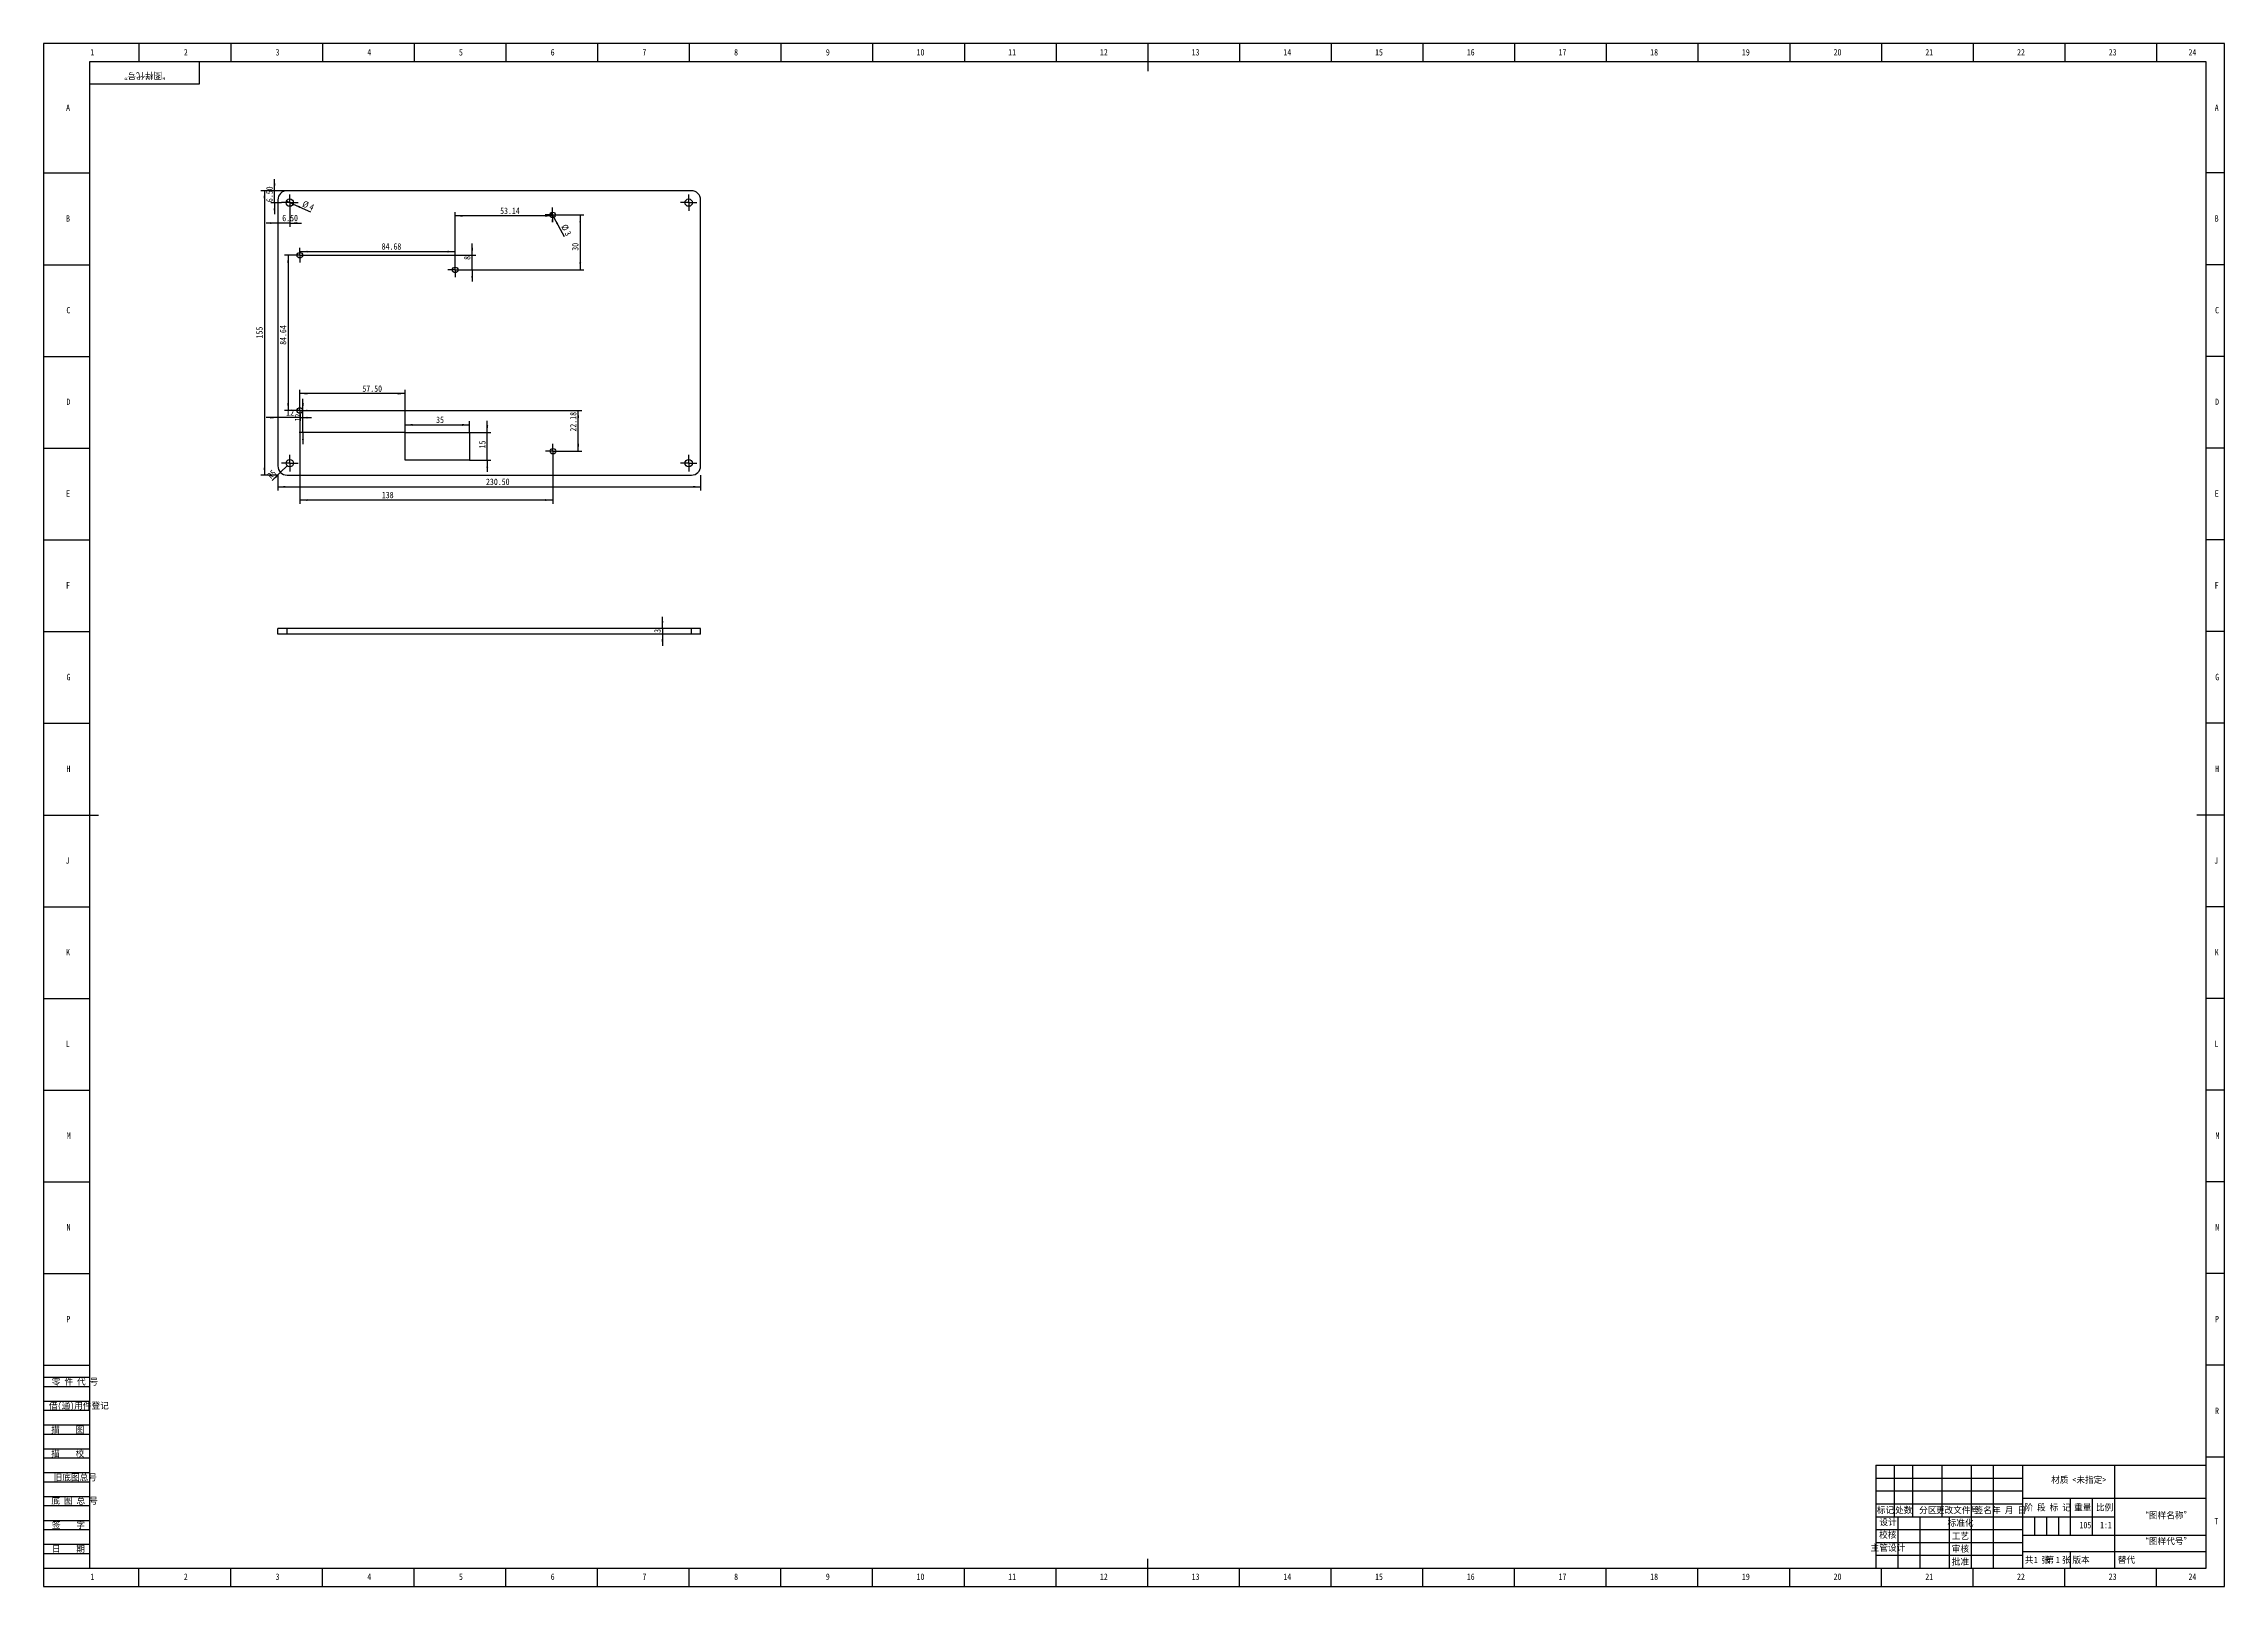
# Model space of a CAD drawing. Header units: millimetres. Extents: x 0 to 1189, y 0 to 841.
import ezdxf

# ---------------------------------------------------------------- set-up
doc = ezdxf.new("R2010")
doc.units = ezdxf.units.MM
doc.linetypes.add('CENTERX2', pattern=[20.32, 12.7, -2.54, 2.54, -2.54])
for name, color, linetype in [('中心线', 1, 'CENTERX2'), ('尺寸线', 3, 'Continuous'), ('符号', 2, 'Continuous'), ('细实线', 4, 'Continuous')]:
    doc.layers.add(name, color=color, linetype=linetype)
doc.layers.add('粗实线', color=7, linetype='Continuous', lineweight=25)
doc.styles.add('SLDTEXTSTYLE0', font='HYSWLONGFANGSONG.TTF', dxfattribs={"bigfont": 'bigfont'})
doc.styles.add('SLDTEXTSTYLE1', font='HYSWLONGFANGSONG.TTF')
doc.styles.add('SLDTEXTSTYLE2', font='长仿宋体', dxfattribs={"bigfont": 'bigfont'})
doc.dimstyles.new('SLDDIMSTYLE0', dxfattribs={"dimtxt": 3.5, "dimasz": 4.08, "dimexe": 0, "dimexo": 0.0625, "dimgap": 0.875, "dimtad": 2, "dimrnd": 1e-09, "dimzin": 4, "dimdsep": 46, "dimtxsty": 'SLDTEXTSTYLE1', "dimsah": 1, "dimcen": 0.09, "dimadec": 0, "dimazin": 1, "dimtfac": 1, "dimtofl": 0, "dimtmove": 0, "dimatfit": 3, "dimfxl": 1, "dimfrac": 2, "dimtolj": 1, "dimtzin": 12, "dimarcsym": 0})
doc.dimstyles.new('SLDDIMSTYLE1', dxfattribs={"dimtxt": 3.5, "dimasz": 4.08, "dimexe": 0, "dimexo": 0.0625, "dimgap": 0.875, "dimtad": 2, "dimrnd": 1e-09, "dimzin": 12, "dimdsep": 46, "dimtxsty": 'SLDTEXTSTYLE1', "dimsah": 1, "dimcen": 0.09, "dimadec": 0, "dimazin": 3, "dimtfac": 1, "dimtofl": 0, "dimtmove": 0, "dimatfit": 3, "dimfxl": 1, "dimfrac": 2, "dimtolj": 1, "dimtzin": 12, "dimarcsym": 0})
doc.dimstyles.new('SLDDIMSTYLE2', dxfattribs={"dimtxt": 3.5, "dimasz": 4.08, "dimexe": 0, "dimexo": 0.0625, "dimgap": 0.875, "dimtad": 2, "dimrnd": 1e-09, "dimzin": 12, "dimdsep": 46, "dimtxsty": 'SLDTEXTSTYLE1', "dimsah": 1, "dimcen": 0, "dimadec": 0, "dimazin": 3, "dimtfac": 1, "dimtofl": 0, "dimtmove": 0, "dimatfit": 3, "dimfxl": 1, "dimfrac": 2, "dimtolj": 1, "dimtzin": 12, "dimarcsym": 0})
doc.dimstyles.new('SLDDIMSTYLE3', dxfattribs={"dimtxt": 3.5, "dimasz": 4.08, "dimexe": 0, "dimexo": 0.0625, "dimgap": 0.875, "dimtad": 2, "dimrnd": 1e-09, "dimzin": 12, "dimdsep": 46, "dimtxsty": 'SLDTEXTSTYLE1', "dimblk1": 'NONE', "dimsah": 1, "dimcen": 0, "dimadec": 0, "dimazin": 3, "dimtfac": 1, "dimtmove": 0, "dimatfit": 3, "dimldrblk": 'NONE', "dimfxl": 1, "dimfrac": 2, "dimtolj": 1, "dimtzin": 12, "dimarcsym": 0})
doc.dimstyles.new('SLDDIMSTYLE4', dxfattribs={"dimtxt": 3.5, "dimasz": 4.08, "dimexe": 0, "dimexo": 0.0625, "dimgap": 0.875, "dimtad": 2, "dimrnd": 1e-09, "dimzin": 4, "dimdsep": 46, "dimtxsty": 'SLDTEXTSTYLE1', "dimsah": 1, "dimcen": 0.09, "dimadec": 0, "dimazin": 1, "dimtfac": 1, "dimtmove": 0, "dimatfit": 0, "dimfxl": 1, "dimfrac": 2, "dimtolj": 1, "dimtzin": 12, "dimarcsym": 0})
doc.dimstyles.new('SLDDIMSTYLE5', dxfattribs={"dimtxt": 3.5, "dimasz": 4.08, "dimexe": 0, "dimexo": 0.0625, "dimgap": 0.875, "dimtad": 2, "dimrnd": 1e-09, "dimzin": 12, "dimdsep": 46, "dimtxsty": 'SLDTEXTSTYLE1', "dimsah": 1, "dimcen": 0.09, "dimadec": 0, "dimazin": 3, "dimtfac": 1, "dimtmove": 0, "dimatfit": 0, "dimfxl": 1, "dimfrac": 2, "dimtolj": 1, "dimtzin": 12, "dimarcsym": 0})

# ---------------------------------------------------------------- blocks, each defined once
blk = doc.blocks.new('_D')
at = {"layer": '尺寸线'}
for p, q in [((127.7, 605.8), (127.7, 597.4)), ((127.7, 599.4), (358.2, 599.4)), ((358.2, 605.8), (358.2, 597.4))]:
    blk.add_line(p, q, dxfattribs=at)
for points in [[(127.7, 599.4), (131.8, 598.9), (131.8, 599.9)], [(358.2, 599.4), (354.1, 599.9), (354.1, 598.9)]]:
    blk.add_solid(points, dxfattribs=at)
at = {"layer": '尺寸线', "insert": (241.2, 603.9), "char_height": 3.5, "attachment_point": 1, "style": 'SLDTEXTSTYLE1'}
blk.add_mtext('230.50', dxfattribs=at)
blk = doc.blocks.new('_D_1')
at = {"layer": '尺寸线'}
for p, q in [((127.7, 760.8), (118.4, 760.8)), ((120.4, 760.8), (120.4, 605.8)), ((127.7, 605.8), (118.4, 605.8))]:
    blk.add_line(p, q, dxfattribs=at)
for points in [[(120.4, 760.8), (119.9, 756.7), (120.9, 756.7)], [(120.4, 605.8), (120.9, 609.9), (119.9, 609.9)]]:
    blk.add_solid(points, dxfattribs=at)
at = {"layer": '尺寸线', "insert": (115.9, 680.3), "char_height": 3.5, "attachment_point": 1, "rotation": 90, "style": 'SLDTEXTSTYLE1'}
blk.add_mtext('155', dxfattribs=at)
blk = doc.blocks.new('_D_2')
at = {"layer": '尺寸线'}
for q in [(124.7, 602.8), (132.7, 610.8)]:
    blk.add_line((129.2, 607.3), q, dxfattribs=at)
blk.add_solid([(129.2, 607.3), (125.9, 604.7), (126.6, 604)], dxfattribs=at)
at = {"layer": '尺寸线', "insert": (121.6, 606), "char_height": 3.5, "attachment_point": 1, "rotation": 45, "style": 'SLDTEXTSTYLE1'}
blk.add_mtext('R5', dxfattribs=at)
blk = doc.blocks.new('_D_3')
at = {"layer": '尺寸线'}
for q in [(132.4, 755.1), (145.5, 749.3)]:
    blk.add_line((136, 753.5), q, dxfattribs=at)
blk.add_solid([(136, 753.5), (139.6, 751.4), (140, 752.3)], dxfattribs=at)
at = {"layer": '尺寸线', "char_height": 3.5, "attachment_point": 1, "rotation": 336.0375, "style": 'SLDTEXTSTYLE1'}
for s, insert in [('%%c', (142.1, 755.6)), ('4', (145.9, 753.9))]:
    blk.add_mtext(s, dxfattribs=dict(at, insert=insert))
blk = doc.blocks.new('_None')
blk = doc.blocks.new('_D_4')
at = {"layer": '尺寸线'}
for p, q in [((125.9, 760.8), (125.9, 767.2)), ((132.7, 760.8), (123.9, 760.8)), ((129.7, 754.3), (123.9, 754.3)), ((125.9, 754.3), (125.9, 760.8)), ((125.9, 754.3), (125.9, 748))]:
    blk.add_line(p, q, dxfattribs=at)
for points in [[(125.9, 760.8), (126.4, 764.9), (125.4, 764.9)], [(125.9, 754.3), (125.4, 750.2), (126.4, 750.2)]]:
    blk.add_solid(points, dxfattribs=at)
at = {"layer": '尺寸线', "insert": (121.4, 754.6), "char_height": 3.5, "attachment_point": 1, "rotation": 90, "style": 'SLDTEXTSTYLE1'}
blk.add_mtext('6.50', dxfattribs=at)
blk = doc.blocks.new('_D_5')
at = {"layer": '尺寸线'}
for p, q in [((134.2, 749.8), (134.2, 741.2)), ((127.7, 743.2), (121.4, 743.2)), ((134.2, 743.2), (127.7, 743.2)), ((134.2, 743.2), (140.6, 743.2))]:
    blk.add_line(p, q, dxfattribs=at)
for points in [[(127.7, 743.2), (123.6, 743.7), (123.6, 742.7)], [(134.2, 743.2), (138.3, 742.7), (138.3, 743.7)]]:
    blk.add_solid(points, dxfattribs=at)
at = {"layer": '尺寸线', "insert": (130.1, 747.7), "char_height": 3.5, "attachment_point": 1, "style": 'SLDTEXTSTYLE1'}
blk.add_mtext('6.50', dxfattribs=at)
blk = doc.blocks.new('_D_6')
at = {"layer": '尺寸线'}
for q in [(276.8, 748.9), (283.8, 735.9)]:
    blk.add_line((278.2, 746.3), q, dxfattribs=at)
blk.add_solid([(278.2, 746.3), (279.7, 742.5), (280.6, 742.9)], dxfattribs=at)
at = {"layer": '尺寸线', "char_height": 3.5, "attachment_point": 1, "rotation": 298.1786, "style": 'SLDTEXTSTYLE1'}
for s, insert in [('%%c', (285.1, 743)), ('3', (287, 739.3))]:
    blk.add_mtext(s, dxfattribs=dict(at, insert=insert))
blk = doc.blocks.new('_D_7')
at = {"layer": '尺寸线'}
for p, q in [((135.7, 725.6), (131.3, 725.6)), ((133.3, 725.6), (133.3, 641)), ((135.7, 641), (131.3, 641))]:
    blk.add_line(p, q, dxfattribs=at)
for points in [[(133.3, 725.6), (132.8, 721.5), (133.8, 721.5)], [(133.3, 641), (133.8, 645.1), (132.8, 645.1)]]:
    blk.add_solid(points, dxfattribs=at)
at = {"layer": '尺寸线', "insert": (128.8, 676.8), "char_height": 3.5, "attachment_point": 1, "rotation": 90, "style": 'SLDTEXTSTYLE1'}
blk.add_mtext('84.64', dxfattribs=at)
blk = doc.blocks.new('_D_8')
at = {"layer": '尺寸线'}
for p, q in [((127.7, 637.1), (121.4, 637.1)), ((139.7, 637.1), (127.7, 637.1)), ((139.7, 637.1), (146.1, 637.1)), ((139.7, 637), (139.7, 635.1))]:
    blk.add_line(p, q, dxfattribs=at)
for points in [[(127.7, 637.1), (123.6, 637.6), (123.6, 636.6)], [(139.7, 637.1), (143.8, 636.6), (143.8, 637.6)]]:
    blk.add_solid(points, dxfattribs=at)
at = {"layer": '尺寸线', "insert": (132.2, 641.6), "char_height": 3.5, "attachment_point": 1, "style": 'SLDTEXTSTYLE1'}
blk.add_mtext('12', dxfattribs=at)
blk = doc.blocks.new('_D_9')
at = {"layer": '尺寸线'}
for p, q in [((143.7, 725.6), (235.7, 725.6)), ((233.7, 725.6), (233.7, 732)), ((233.7, 717.6), (233.7, 725.6)), ((228.4, 717.6), (235.7, 717.6)), ((233.7, 717.6), (233.7, 711.3))]:
    blk.add_line(p, q, dxfattribs=at)
for points in [[(233.7, 725.6), (234.2, 729.7), (233.2, 729.7)], [(233.7, 717.6), (233.2, 713.5), (234.2, 713.5)]]:
    blk.add_solid(points, dxfattribs=at)
at = {"layer": '尺寸线', "insert": (229.2, 723.1), "char_height": 3.5, "attachment_point": 1, "rotation": 90, "style": 'SLDTEXTSTYLE1'}
blk.add_mtext('8', dxfattribs=at)
blk = doc.blocks.new('_D_10')
at = {"layer": '尺寸线'}
for p, q in [((281.5, 747.6), (294.6, 747.6)), ((292.6, 747.6), (292.6, 717.6)), ((228.4, 717.6), (294.6, 717.6))]:
    blk.add_line(p, q, dxfattribs=at)
for points in [[(292.6, 747.6), (292.1, 743.5), (293.1, 743.5)], [(292.6, 717.6), (293.1, 721.7), (292.1, 721.7)]]:
    blk.add_solid(points, dxfattribs=at)
at = {"layer": '尺寸线', "insert": (288.1, 728.1), "char_height": 3.5, "attachment_point": 1, "rotation": 90, "style": 'SLDTEXTSTYLE1'}
blk.add_mtext('30', dxfattribs=at)
blk = doc.blocks.new('_D_11')
at = {"layer": '尺寸线'}
for p, q in [((224.4, 721.6), (224.4, 749.1)), ((277.5, 747.1), (224.4, 747.1)), ((277.5, 743.6), (277.5, 745.1))]:
    blk.add_line(p, q, dxfattribs=at)
for points in [[(224.4, 747.1), (228.5, 746.6), (228.5, 747.6)], [(277.5, 747.1), (273.4, 747.6), (273.4, 746.6)]]:
    blk.add_solid(points, dxfattribs=at)
at = {"layer": '尺寸线', "insert": (248.9, 751.6), "char_height": 3.5, "attachment_point": 1, "style": 'SLDTEXTSTYLE1'}
blk.add_mtext('53.14', dxfattribs=at)
blk = doc.blocks.new('_D_12')
at = {"layer": '尺寸线'}
for p, q in [((139.7, 637), (139.7, 590.2)), ((277.7, 614.8), (277.7, 590.2)), ((277.7, 592.2), (139.7, 592.2))]:
    blk.add_line(p, q, dxfattribs=at)
for points in [[(139.7, 592.2), (143.8, 591.7), (143.8, 592.7)], [(277.7, 592.2), (273.6, 592.7), (273.6, 591.7)]]:
    blk.add_solid(points, dxfattribs=at)
at = {"layer": '尺寸线', "insert": (184.4, 596.7), "char_height": 3.5, "attachment_point": 1, "style": 'SLDTEXTSTYLE1'}
blk.add_mtext('138', dxfattribs=at)
blk = doc.blocks.new('_D_13')
at = {"layer": '尺寸线'}
for p, q in [((143.7, 641), (293.5, 641)), ((291.5, 618.8), (291.5, 641)), ((281.7, 618.8), (293.5, 618.8))]:
    blk.add_line(p, q, dxfattribs=at)
for points in [[(291.5, 641), (291, 636.9), (292, 636.9)], [(291.5, 618.8), (292, 622.9), (291, 622.9)]]:
    blk.add_solid(points, dxfattribs=at)
at = {"layer": '尺寸线', "insert": (287, 629.5), "char_height": 3.5, "attachment_point": 1, "rotation": 90, "style": 'SLDTEXTSTYLE1'}
blk.add_mtext('22.18', dxfattribs=at)
blk = doc.blocks.new('_D_14')
at = {"layer": '尺寸线'}
for p, q in [((139.7, 729.6), (139.7, 729.6)), ((139.7, 727.6), (224.4, 727.6)), ((224.4, 721.6), (224.4, 729.6))]:
    blk.add_line(p, q, dxfattribs=at)
for points in [[(139.7, 727.6), (143.8, 727.1), (143.8, 728.1)], [(224.4, 727.6), (220.3, 728.1), (220.3, 727.1)]]:
    blk.add_solid(points, dxfattribs=at)
at = {"layer": '尺寸线', "insert": (184.3, 732.2), "char_height": 3.5, "attachment_point": 1, "style": 'SLDTEXTSTYLE1'}
blk.add_mtext('84.68', dxfattribs=at)
blk = doc.blocks.new('_D_15')
at = {"layer": '尺寸线'}
for p, q in [((197.2, 629), (197.2, 635.2)), ((197.2, 633.2), (232.2, 633.2)), ((232.2, 629), (232.2, 635.2))]:
    blk.add_line(p, q, dxfattribs=at)
for points in [[(197.2, 633.2), (201.3, 632.6), (201.3, 633.7)], [(232.2, 633.2), (228.1, 633.7), (228.1, 632.6)]]:
    blk.add_solid(points, dxfattribs=at)
at = {"layer": '尺寸线', "insert": (214, 637.7), "char_height": 3.5, "attachment_point": 1, "style": 'SLDTEXTSTYLE1'}
blk.add_mtext('35', dxfattribs=at)
blk = doc.blocks.new('_D_16')
at = {"layer": '尺寸线'}
for p, q in [((241.9, 629), (241.9, 635.3)), ((232.2, 629), (243.9, 629)), ((241.9, 614), (241.9, 629)), ((232.2, 614), (243.9, 614)), ((241.9, 614), (241.9, 607.6))]:
    blk.add_line(p, q, dxfattribs=at)
for points in [[(241.9, 629), (242.4, 633.1), (241.4, 633.1)], [(241.9, 614), (241.4, 609.9), (242.4, 609.9)]]:
    blk.add_solid(points, dxfattribs=at)
at = {"layer": '尺寸线', "insert": (237.4, 620.3), "char_height": 3.5, "attachment_point": 1, "rotation": 90, "style": 'SLDTEXTSTYLE1'}
blk.add_mtext('15', dxfattribs=at)
blk = doc.blocks.new('_D_17')
at = {"layer": '尺寸线'}
for p, q in [((139.7, 645), (139.7, 652.2)), ((197.2, 650.2), (139.7, 650.2)), ((197.2, 629), (197.2, 652.2))]:
    blk.add_line(p, q, dxfattribs=at)
for points in [[(139.7, 650.2), (143.8, 649.7), (143.8, 650.7)], [(197.2, 650.2), (193.1, 650.7), (193.1, 649.7)]]:
    blk.add_solid(points, dxfattribs=at)
at = {"layer": '尺寸线', "insert": (173.8, 654.7), "char_height": 3.5, "attachment_point": 1, "style": 'SLDTEXTSTYLE1'}
blk.add_mtext('57.50', dxfattribs=at)
blk = doc.blocks.new('_D_18')
at = {"layer": '尺寸线'}
for p, q in [((141.4, 641), (141.4, 647.3)), ((141.4, 629), (141.4, 641)), ((143.7, 641), (143.4, 641)), ((197.2, 629), (139.4, 629)), ((141.4, 629), (141.4, 622.6))]:
    blk.add_line(p, q, dxfattribs=at)
for points in [[(141.4, 641), (141.9, 645.1), (140.9, 645.1)], [(141.4, 629), (140.9, 624.9), (141.9, 624.9)]]:
    blk.add_solid(points, dxfattribs=at)
at = {"layer": '尺寸线', "insert": (136.9, 635), "char_height": 3.5, "attachment_point": 1, "rotation": 90, "style": 'SLDTEXTSTYLE1'}
blk.add_mtext('12', dxfattribs=at)
blk = doc.blocks.new('SW_CENTERMARKSYMBOL_0')
at = {"layer": '中心线', "color": 0}
for p, q in [((-2.5, 0), (-4.5, 0)), ((0, 0), (-2.5, 0)), ((0, 2.5), (0, 4.5)), ((0, 0), (0, 2.5)), ((0, 0), (0, -2.5)), ((0, 0), (2.5, 0)), ((2.5, 0), (4.5, 0)), ((0, -2.5), (0, -4.5))]:
    blk.add_line(p, q, dxfattribs=at)
blk = doc.blocks.new('SW_CENTERMARKSYMBOL_1')
at = {"layer": '中心线', "color": 0}
for p, q in [((-2.5, 0), (-4.5, 0)), ((0, 0), (-2.5, 0)), ((0, 2.5), (0, 4.5)), ((0, 0), (0, 2.5)), ((0, 0), (0, -2.5)), ((0, 0), (2.5, 0)), ((2.5, 0), (4.5, 0)), ((0, -2.5), (0, -4.5))]:
    blk.add_line(p, q, dxfattribs=at)
blk = doc.blocks.new('SW_CENTERMARKSYMBOL_2')
at = {"layer": '中心线', "color": 0}
for p, q in [((-2.5, 0), (-4.5, 0)), ((0, 0), (-2.5, 0)), ((0, 2.5), (0, 4.5)), ((0, 0), (0, 2.5)), ((0, 0), (0, -2.5)), ((0, 0), (2.5, 0)), ((2.5, 0), (4.5, 0)), ((0, -2.5), (0, -4.5))]:
    blk.add_line(p, q, dxfattribs=at)
blk = doc.blocks.new('SW_CENTERMARKSYMBOL_3')
at = {"layer": '中心线', "color": 0}
for p, q in [((-2.5, 0), (-4.5, 0)), ((0, 0), (-2.5, 0)), ((0, 2.5), (0, 4.5)), ((0, 0), (0, 2.5)), ((0, 0), (0, -2.5)), ((0, 0), (2.5, 0)), ((2.5, 0), (4.5, 0)), ((0, -2.5), (0, -4.5))]:
    blk.add_line(p, q, dxfattribs=at)
blk = doc.blocks.new('SW_CENTERMARKSYMBOL_4')
at = {"layer": '中心线', "color": 0}
for p, q in [((-2.5, 0), (-4, 0)), ((0, 0), (-2.5, 0)), ((0, 2.5), (0, 4)), ((0, 0), (0, 2.5)), ((0, 0), (0, -2.5)), ((0, 0), (2.5, 0)), ((2.5, 0), (4, 0)), ((0, -2.5), (0, -4))]:
    blk.add_line(p, q, dxfattribs=at)
blk = doc.blocks.new('SW_CENTERMARKSYMBOL_5')
at = {"layer": '中心线', "color": 0}
for p, q in [((-2.5, 0), (-4, 0)), ((0, 0), (-2.5, 0)), ((0, 2.5), (0, 4)), ((0, 0), (0, 2.5)), ((0, 0), (0, -2.5)), ((0, 0), (2.5, 0)), ((2.5, 0), (4, 0)), ((0, -2.5), (0, -4))]:
    blk.add_line(p, q, dxfattribs=at)
blk = doc.blocks.new('SW_CENTERMARKSYMBOL_6')
at = {"layer": '中心线', "color": 0}
for p, q in [((-2.5, 0), (-4, 0)), ((0, 0), (-2.5, 0)), ((0, 2.5), (0, 4)), ((0, 0), (0, 2.5)), ((0, 0), (0, -2.5)), ((0, 0), (2.5, 0)), ((2.5, 0), (4, 0)), ((0, -2.5), (0, -4))]:
    blk.add_line(p, q, dxfattribs=at)
blk = doc.blocks.new('SW_CENTERMARKSYMBOL_7')
at = {"layer": '中心线', "color": 0}
for p, q in [((-2.5, 0), (-4, 0)), ((0, 0), (-2.5, 0)), ((0, 2.5), (0, 4)), ((0, 0), (0, 2.5)), ((0, 0), (0, -2.5)), ((0, 0), (2.5, 0)), ((2.5, 0), (4, 0)), ((0, -2.5), (0, -4))]:
    blk.add_line(p, q, dxfattribs=at)
blk = doc.blocks.new('SW_CENTERMARKSYMBOL_8')
at = {"layer": '中心线', "color": 0}
for p, q in [((-2.5, 0), (-4, 0)), ((0, 0), (-2.5, 0)), ((0, 2.5), (0, 4)), ((0, 0), (0, 2.5)), ((0, 0), (0, -2.5)), ((0, 0), (2.5, 0)), ((2.5, 0), (4, 0)), ((0, -2.5), (0, -4))]:
    blk.add_line(p, q, dxfattribs=at)
blk = doc.blocks.new('_D_19')
at = {"layer": '尺寸线'}
for p, q in [((337.4, 522.1), (337.4, 528.5)), ((358.2, 522.1), (335.4, 522.1)), ((358.2, 519.1), (335.4, 519.1)), ((337.4, 522.1), (337.4, 519.1)), ((337.4, 519.1), (337.4, 512.8))]:
    blk.add_line(p, q, dxfattribs=at)
for points in [[(337.4, 522.1), (337.9, 526.2), (336.9, 526.2)], [(337.4, 519.1), (336.9, 515), (337.9, 515)]]:
    blk.add_solid(points, dxfattribs=at)
at = {"layer": '尺寸线', "insert": (332.9, 519.8), "char_height": 3.5, "attachment_point": 1, "rotation": 90, "style": 'SLDTEXTSTYLE1'}
blk.add_mtext('3', dxfattribs=at)

msp = doc.modelspace()

# ---------------------------------------------------------------- linework, layer by layer
at = {"layer": '粗实线'}
for p, q in [((127.703, 755.807), (127.703, 610.807)), ((353.203, 760.807), (132.703, 760.807)), ((358.203, 610.807), (358.203, 755.807)), ((197.203, 628.987), (232.203, 628.987)), ((197.203, 613.987), (197.203, 628.987)), ((232.203, 628.987), (232.203, 613.987)), ((232.203, 613.987), (197.203, 613.987)), ((132.703, 605.807), (353.203, 605.807)), ((127.703, 519.117), (127.703, 522.117)), ((132.703, 522.117), (127.703, 522.117)), ((132.703, 519.117), (127.703, 519.117)), ((132.703, 519.117), (132.703, 522.117)), ((353.203, 522.117), (132.703, 522.117)), ((353.203, 519.117), (132.703, 519.117)), ((353.203, 519.117), (353.203, 522.117)), ((358.203, 522.117), (353.203, 522.117)), ((358.203, 519.117), (353.203, 519.117)), ((358.203, 519.117), (358.203, 522.117))]:
    msp.add_line(p, q, dxfattribs=at)
for centre, radius in [((134.203, 754.307), 2), ((277.523, 747.627), 1.5), ((351.703, 754.307), 2), ((139.703, 725.627), 1.5), ((224.383, 717.627), 1.5), ((139.703, 640.987), 1.5), ((277.703, 618.807), 1.5), ((134.203, 612.307), 2), ((351.703, 612.307), 2)]:
    msp.add_circle(centre, radius, dxfattribs=at)
for centre, start, end in [((132.703, 755.807), 90, 180), ((353.203, 755.807), 0, 90), ((132.703, 610.807), 180, 270), ((353.203, 610.807), 270, 0)]:
    msp.add_arc(centre, 5, start, end, dxfattribs=at)
at = {"layer": '细实线'}
for p, q in [((1189, 841), (0, 841)), ((0, 841), (0, 0)), ((52, 841), (52, 831.05)), ((102, 841), (102, 831.05)), ((152, 841), (152, 831.05)), ((202, 841), (202, 831.05)), ((252, 841), (252, 831.05)), ((302, 841), (302, 831.05)), ((352, 841), (352, 831.05)), ((402, 841), (402, 831.05)), ((452, 841), (452, 831.05)), ((502, 841), (502, 831.05)), ((552, 841), (552, 831.05)), ((602, 841), (602, 826)), ((652, 841), (652, 831.05)), ((702, 841), (702, 831.05)), ((752, 841), (752, 831.05)), ((802, 841), (802, 831.05)), ((852, 841), (852, 831.05)), ((902, 841), (902, 831.05)), ((952, 841), (952, 831.05)), ((1002, 841), (1002, 831.05)), ((1052, 841), (1052, 831.05)), ((1102, 841), (1102, 831.05)), ((1152, 841), (1152, 831.05)), ((1189, 0), (1189, 841)), ((1179, 831.05), (25, 831.05)), ((25, 831.05), (25, 10)), ((85, 819), (85, 831)), ((1179, 10), (1179, 831.05)), ((25, 819), (85, 819)), ((0, 770.5), (25, 770.5)), ((1189, 770.5), (1179, 770.5)), ((0, 720.5), (25, 720.5)), ((1189, 720.5), (1179, 720.5)), ((0, 670.5), (25, 670.5)), ((1189, 670.5), (1179, 670.5)), ((0, 620.5), (25, 620.5)), ((1189, 620.5), (1179, 620.5)), ((0, 570.5), (25, 570.5)), ((1189, 570.5), (1179, 570.5)), ((0, 520.5), (25, 520.5)), ((1189, 520.5), (1179, 520.5)), ((0, 470.5), (25, 470.5)), ((1189, 470.5), (1179, 470.5)), ((0, 420.5), (30, 420.5)), ((1189, 420.5), (1174, 420.5)), ((0, 370.5), (25, 370.5)), ((1189, 370.5), (1179, 370.5)), ((0, 320.5), (25, 320.5)), ((1189, 320.5), (1179, 320.5)), ((0, 270.5), (25, 270.5)), ((1189, 270.5), (1179, 270.5)), ((0, 220.5), (25, 220.5)), ((1189, 220.5), (1179, 220.5)), ((0, 170.5), (25, 170.5)), ((1189, 170.5), (1179, 170.5)), ((0, 120.5), (25, 120.5)), ((1189, 120.5), (1179, 120.5)), ((0, 114), (25, 114)), ((0, 109), (25, 109)), ((0, 101), (25, 101)), ((0, 96), (25, 96)), ((0, 88), (25, 88)), ((0, 83), (25, 83)), ((0, 75), (25, 75)), ((0, 70), (25, 70)), ((0, 62), (25, 62)), ((999, 66), (1179, 66)), ((999, 66), (999, 10)), ((1009, 66), (1009, 38)), ((1019, 66), (1019, 38)), ((1035, 66), (1035, 38)), ((1051, 66), (1051, 10)), ((1063, 66), (1063, 10)), ((1079, 66), (1079, 10)), ((1129, 66), (1129, 38)), ((1189, 70.5), (1179, 70.5)), ((0, 57), (25, 57)), ((0, 49), (25, 49)), ((999, 59), (1079, 59)), ((999, 52), (1079, 52)), ((1079, 48), (1179, 48)), ((1105, 48), (1105, 28)), ((1117, 48), (1117, 28)), ((0, 44), (25, 44)), ((0, 36), (25, 36)), ((999, 45), (1079, 45)), ((999, 38), (1129, 38)), ((1011, 38), (1011, 10)), ((1023, 38), (1023, 10)), ((1039, 38), (1039, 10)), ((1085.5, 38), (1085.5, 28)), ((1092, 38), (1092, 28)), ((1098.5, 38), (1098.5, 28)), ((1129, 38), (1129, 10)), ((0, 31), (25, 31)), ((999, 31), (1079, 31)), ((999, 24), (1079, 24)), ((1079, 28), (1179, 28)), ((0, 23), (25, 23)), ((0, 18), (25, 18)), ((602, 0), (602, 15)), ((999, 17), (1079, 17)), ((1079.006, 18.982), (1179, 18.982)), ((1105, 18.982), (1105, 10)), ((0, 10), (1179, 10)), ((0, 0), (1189, 0)), ((52, 0), (52, 10)), ((102, 0), (102, 10)), ((152, 0), (152, 10)), ((202, 0), (202, 10)), ((252, 0), (252, 10)), ((302, 0), (302, 10)), ((352, 0), (352, 10)), ((402, 0), (402, 10)), ((452, 0), (452, 10)), ((502, 0), (502, 10)), ((552, 0), (552, 10)), ((652, 0), (652, 10)), ((702, 0), (702, 10)), ((752, 0), (752, 10)), ((802, 0), (802, 10)), ((852, 0), (852, 10)), ((902, 0), (902, 10)), ((952, 0), (952, 10)), ((1002, 0), (1002, 10)), ((1052, 0), (1052, 10)), ((1102, 0), (1102, 10)), ((1152, 0), (1152, 10))]:
    msp.add_line(p, q, dxfattribs=at)

# ---------------------------------------------------------------- block references
at = {"layer": '中心线'}
for name, p in [('SW_CENTERMARKSYMBOL_0', (134.203, 754.307)), ('SW_CENTERMARKSYMBOL_8', (277.523, 747.627)), ('SW_CENTERMARKSYMBOL_1', (351.703, 754.307)), ('SW_CENTERMARKSYMBOL_5', (139.703, 725.627)), ('SW_CENTERMARKSYMBOL_6', (224.383, 717.627)), ('SW_CENTERMARKSYMBOL_4', (139.703, 640.987)), ('SW_CENTERMARKSYMBOL_7', (277.703, 618.807)), ('SW_CENTERMARKSYMBOL_3', (134.203, 612.307)), ('SW_CENTERMARKSYMBOL_2', (351.703, 612.307))]:
    msp.add_blockref(name, p, dxfattribs=at)

# ---------------------------------------------------------------- texts
at = {"layer": '符号', "char_height": 3.5}
for s, insert, attachment_point, style in [('1', (26.544, 838.032), 2, 'SLDTEXTSTYLE1'), ('2', (77.544, 838.032), 2, 'SLDTEXTSTYLE1'), ('3', (127.544, 838.032), 2, 'SLDTEXTSTYLE1'), ('4', (177.544, 838.032), 2, 'SLDTEXTSTYLE1'), ('5', (227.544, 838.032), 2, 'SLDTEXTSTYLE1'), ('6', (277.547, 838.032), 2, 'SLDTEXTSTYLE1'), ('7', (327.547, 838.032), 2, 'SLDTEXTSTYLE1'), ('8', (377.547, 838.032), 2, 'SLDTEXTSTYLE1'), ('9', (427.547, 838.032), 2, 'SLDTEXTSTYLE1'), ('10', (478.089, 838.032), 2, 'SLDTEXTSTYLE1'), ('11', (528.089, 838.032), 2, 'SLDTEXTSTYLE1'), ('12', (578.089, 838.032), 2, 'SLDTEXTSTYLE1'), ('13', (628.089, 838.032), 2, 'SLDTEXTSTYLE1'), ('14', (678.089, 838.032), 2, 'SLDTEXTSTYLE1'), ('15', (728.089, 838.032), 2, 'SLDTEXTSTYLE1'), ('16', (778.091, 838.032), 2, 'SLDTEXTSTYLE1'), ('17', (828.091, 838.032), 2, 'SLDTEXTSTYLE1'), ('18', (878.091, 838.032), 2, 'SLDTEXTSTYLE1'), ('19', (928.091, 838.032), 2, 'SLDTEXTSTYLE1'), ('20', (978.089, 838.032), 2, 'SLDTEXTSTYLE1'), ('21', (1028.089, 838.032), 2, 'SLDTEXTSTYLE1'), ('22', (1078.089, 838.032), 2, 'SLDTEXTSTYLE1'), ('23', (1128.089, 838.032), 2, 'SLDTEXTSTYLE1'), ('24', (1171.589, 838.032), 2, 'SLDTEXTSTYLE1'), ('A', (13.32, 807.782), 2, 'SLDTEXTSTYLE1'), ('A', (1184.82, 807.782), 2, 'SLDTEXTSTYLE1'), ('B', (13.32, 747.465), 2, 'SLDTEXTSTYLE1'), ('B', (1184.82, 747.465), 2, 'SLDTEXTSTYLE1'), ('C', (13.482, 697.465), 2, 'SLDTEXTSTYLE1'), ('C', (1184.982, 697.465), 2, 'SLDTEXTSTYLE1'), ('D', (13.484, 647.465), 2, 'SLDTEXTSTYLE1'), ('D', (1184.984, 647.465), 2, 'SLDTEXTSTYLE1'), ('E', (13.318, 597.465), 2, 'SLDTEXTSTYLE1'), ('E', (1184.818, 597.465), 2, 'SLDTEXTSTYLE1'), ('F', (13.279, 547.465), 2, 'SLDTEXTSTYLE1'), ('F', (1184.779, 547.465), 2, 'SLDTEXTSTYLE1'), ('G', (13.594, 497.465), 2, 'SLDTEXTSTYLE1'), ('G', (1185.094, 497.465), 2, 'SLDTEXTSTYLE1'), ('H', (13.484, 447.465), 2, 'SLDTEXTSTYLE1'), ('H', (1184.984, 447.465), 2, 'SLDTEXTSTYLE1'), ('J', (13.015, 397.465), 2, 'SLDTEXTSTYLE1'), ('J', (1184.515, 397.465), 2, 'SLDTEXTSTYLE1'), ('K', (13.32, 347.465), 2, 'SLDTEXTSTYLE1'), ('K', (1184.82, 347.465), 2, 'SLDTEXTSTYLE1'), ('L', (13.181, 297.465), 2, 'SLDTEXTSTYLE1'), ('L', (1184.681, 297.465), 2, 'SLDTEXTSTYLE1'), ('M', (13.707, 247.465), 2, 'SLDTEXTSTYLE1'), ('M', (1185.207, 247.465), 2, 'SLDTEXTSTYLE1'), ('N', (13.603, 197.465), 2, 'SLDTEXTSTYLE1'), ('N', (1185.103, 197.465), 2, 'SLDTEXTSTYLE1'), ('P', (13.444, 147.465), 2, 'SLDTEXTSTYLE1'), ('P', (1184.944, 147.465), 2, 'SLDTEXTSTYLE1'), ('零 件 代 号', (4.482, 113.36), 1, 'SLDTEXTSTYLE0'), ('借(通)用件登记', (2.933, 100.276), 1, 'SLDTEXTSTYLE0'), ('R', (1184.984, 97.465), 2, 'SLDTEXTSTYLE1'), ('描    图', (13.129, 87.176), 2, 'SLDTEXTSTYLE0'), ('描    校', (13.129, 74.137), 2, 'SLDTEXTSTYLE0'), ('旧底图总号', (5.459, 61.201), 1, 'SLDTEXTSTYLE0'), ('材质 <未指定>', (1109.585, 59.858), 2, 'SLDTEXTSTYLE0'), ('底 图 总 号', (4.212, 48.433), 1, 'SLDTEXTSTYLE0'), ('  签    字', (11.379, 35.193), 2, 'SLDTEXTSTYLE0'), ('标记', (1004.245, 43.306), 2, 'SLDTEXTSTYLE0'), ('设计', (1005.645, 36.767), 2, 'SLDTEXTSTYLE0'), ('处数', (1014.171, 43.306), 2, 'SLDTEXTSTYLE0'), ('分区', (1027.308, 43.306), 2, 'SLDTEXTSTYLE0'), ('更改文件号', (1043.482, 43.306), 2, 'SLDTEXTSTYLE0'), ('标准化', (1045.185, 36.358), 2, 'SLDTEXTSTYLE0'), ('签名', (1057.537, 43.306), 2, 'SLDTEXTSTYLE0'), ('年 月 日', (1071.61, 43.306), 2, 'SLDTEXTSTYLE0'), ('阶 段 标 记', (1092.651, 44.81), 2, 'SLDTEXTSTYLE0'), ('重量', (1111.794, 44.81), 2, 'SLDTEXTSTYLE0'), ('比例', (1123.679, 44.81), 2, 'SLDTEXTSTYLE0'), ('“图样名称”', (1157.279, 40.511), 2, 'SLDTEXTSTYLE0'), ('T', (1184.656, 37.282), 2, 'SLDTEXTSTYLE1'), ('校核', (1005.494, 29.857), 2, 'SLDTEXTSTYLE0'), ('工艺', (1045.075, 29.23), 2, 'SLDTEXTSTYLE0'), ('105', (1113.209, 35.158), 2, 'SLDTEXTSTYLE1'), ('1:1', (1124.437, 35.158), 2, 'SLDTEXTSTYLE1'), ('“图样代号”', (1157.281, 26.366), 2, 'SLDTEXTSTYLE0'), ('  日    期', (11.379, 22.233), 2, 'SLDTEXTSTYLE0'), ('主管设计', (1005.562, 22.83), 2, 'SLDTEXTSTYLE0'), ('批准', (1045.075, 15.216), 2, 'SLDTEXTSTYLE0'), ('审核', (1045.075, 22.249), 2, 'SLDTEXTSTYLE0'), ('共  张 ', (1087.039, 16.188), 2, 'SLDTEXTSTYLE0'), ('1', (1085.11, 16.188), 1, 'SLDTEXTSTYLE1'), ('第  张', (1098.274, 16.188), 2, 'SLDTEXTSTYLE0'), ('1', (1097.135, 16.188), 1, 'SLDTEXTSTYLE1'), ('版本', (1110.844, 16.188), 2, 'SLDTEXTSTYLE0'), ('替代', (1130.851, 16.188), 1, 'SLDTEXTSTYLE0'), ('1', (26.544, 7.032), 2, 'SLDTEXTSTYLE1'), ('2', (77.544, 7.032), 2, 'SLDTEXTSTYLE1'), ('3', (127.544, 7.032), 2, 'SLDTEXTSTYLE1'), ('4', (177.544, 7.032), 2, 'SLDTEXTSTYLE1'), ('5', (227.544, 7.032), 2, 'SLDTEXTSTYLE1'), ('6', (277.547, 7.032), 2, 'SLDTEXTSTYLE1'), ('7', (327.547, 7.032), 2, 'SLDTEXTSTYLE1'), ('8', (377.547, 7.032), 2, 'SLDTEXTSTYLE1'), ('9', (427.547, 7.032), 2, 'SLDTEXTSTYLE1'), ('10', (478.089, 7.032), 2, 'SLDTEXTSTYLE1'), ('11', (528.089, 7.032), 2, 'SLDTEXTSTYLE1'), ('12', (578.089, 7.032), 2, 'SLDTEXTSTYLE1'), ('13', (628.089, 7.032), 2, 'SLDTEXTSTYLE1'), ('14', (678.089, 7.032), 2, 'SLDTEXTSTYLE1'), ('15', (728.089, 7.032), 2, 'SLDTEXTSTYLE1'), ('16', (778.091, 7.032), 2, 'SLDTEXTSTYLE1'), ('17', (828.091, 7.032), 2, 'SLDTEXTSTYLE1'), ('18', (878.091, 7.032), 2, 'SLDTEXTSTYLE1'), ('19', (928.091, 7.032), 2, 'SLDTEXTSTYLE1'), ('20', (978.089, 7.032), 2, 'SLDTEXTSTYLE1'), ('21', (1028.089, 7.032), 2, 'SLDTEXTSTYLE1'), ('22', (1078.089, 7.032), 2, 'SLDTEXTSTYLE1'), ('23', (1128.089, 7.032), 2, 'SLDTEXTSTYLE1'), ('24', (1171.589, 7.032), 2, 'SLDTEXTSTYLE1')]:
    msp.add_mtext(s, dxfattribs=dict(at, insert=insert, attachment_point=attachment_point, style=style))
at = {"layer": '符号', "insert": (55.211, 821.738), "char_height": 3.5, "attachment_point": 2, "rotation": 180, "style": 'SLDTEXTSTYLE2'}
msp.add_mtext('“图样代号”', dxfattribs=at)

# ---------------------------------------------------------------- dimensions: what is measured, and where the dimension line sits
at = {"layer": '尺寸线'}
for base, p1, p2, dimstyle, picture, middle in [((123.756, 760.807), (134.203, 754.307), (132.703, 760.807), 'SLDDIMSTYLE4', '_D_4', (123.756, 757.62)), ((118.241, 605.807), (127.703, 760.807), (127.703, 605.807), 'SLDDIMSTYLE1', '_D_1', (118.241, 682.617)), ((290.458, 717.627), (277.523, 747.627), (224.383, 717.627), 'SLDDIMSTYLE1', '_D_10', (290.458, 729.68)), ((131.156, 640.987), (139.703, 725.627), (139.703, 640.987), 'SLDDIMSTYLE1', '_D_7', (131.156, 680.653)), ((231.564, 725.627), (224.383, 717.627), (139.703, 725.627), 'SLDDIMSTYLE5', '_D_9', (231.564, 723.871)), ((139.27, 640.987), (197.203, 628.987), (139.703, 640.987), 'SLDDIMSTYLE5', '_D_18', (139.27, 636.501)), ((289.318, 640.987), (277.703, 618.807), (139.703, 640.987), 'SLDDIMSTYLE5', '_D_13', (289.318, 633.375)), ((239.769, 628.987), (232.203, 613.987), (232.203, 628.987), 'SLDDIMSTYLE5', '_D_16', (239.769, 621.868)), ((335.203, 519.117), (358.203, 522.117), (358.203, 519.117), 'SLDDIMSTYLE5', '_D_19', (335.203, 520.617))]:
    dim = msp.add_linear_dim(base=base, p1=p1, p2=p2, angle=90, dimstyle=dimstyle, dxfattribs=at)
    dim.commit()
    dim.dimension.update_dxf_attribs({"geometry": picture, "text_midpoint": middle, "dimtype": 160})
for base, p1, p2, dimstyle, picture, middle in [((127.703, 745.35), (134.203, 754.307), (127.703, 755.807), 'SLDDIMSTYLE4', '_D_5', (133.192, 745.35)), ((224.383, 749.239), (277.523, 747.627), (224.383, 717.627), 'SLDDIMSTYLE1', '_D_11', (252.777, 749.239)), ((224.383, 729.807), (139.703, 725.627), (224.383, 717.627), 'SLDDIMSTYLE1', '_D_14', (188.17, 729.807)), ((139.703, 652.326), (197.203, 628.987), (139.703, 640.987), 'SLDDIMSTYLE0', '_D_17', (177.632, 652.326)), ((127.703, 639.292), (139.703, 640.987), (127.703, 610.807), 'SLDDIMSTYLE5', '_D_8', (133.765, 639.292)), ((139.703, 594.377), (277.703, 618.807), (139.703, 640.987), 'SLDDIMSTYLE1', '_D_12', (186.682, 594.377)), ((232.203, 635.322), (197.203, 628.987), (232.203, 628.987), 'SLDDIMSTYLE1', '_D_15', (215.567, 635.322)), ((358.203, 601.535), (127.703, 605.807), (358.203, 605.807), 'SLDDIMSTYLE0', '_D', (245.794, 601.535))]:
    dim = msp.add_linear_dim(base=base, p1=p1, p2=p2, dimstyle=dimstyle, dxfattribs=at)
    dim.commit()
    dim.dimension.update_dxf_attribs({"geometry": picture, "text_midpoint": middle, "dimtype": 160})
for p1, p2, picture, middle in [((132.375, 755.119), (136.031, 753.495), '_D_3', (143.239, 750.291)), ((276.815, 748.949), (278.231, 746.305), '_D_6', (282.637, 738.081))]:
    dim = msp.add_diameter_dim_2p(p1=p1, p2=p2, dimstyle='SLDDIMSTYLE3', dxfattribs=at)
    dim.commit()
    dim.dimension.update_dxf_attribs({"geometry": picture, "text_midpoint": middle, "dimtype": 163})
dim = msp.add_radius_dim(center=(132.703, 610.807), mpoint=(129.168, 607.271), dimstyle='SLDDIMSTYLE2', dxfattribs=at)
dim.commit()
dim.dimension.update_dxf_attribs({"geometry": '_D_2', "text_midpoint": (125.632, 603.736), "dimtype": 164})

doc.saveas('drawing.dxf')
